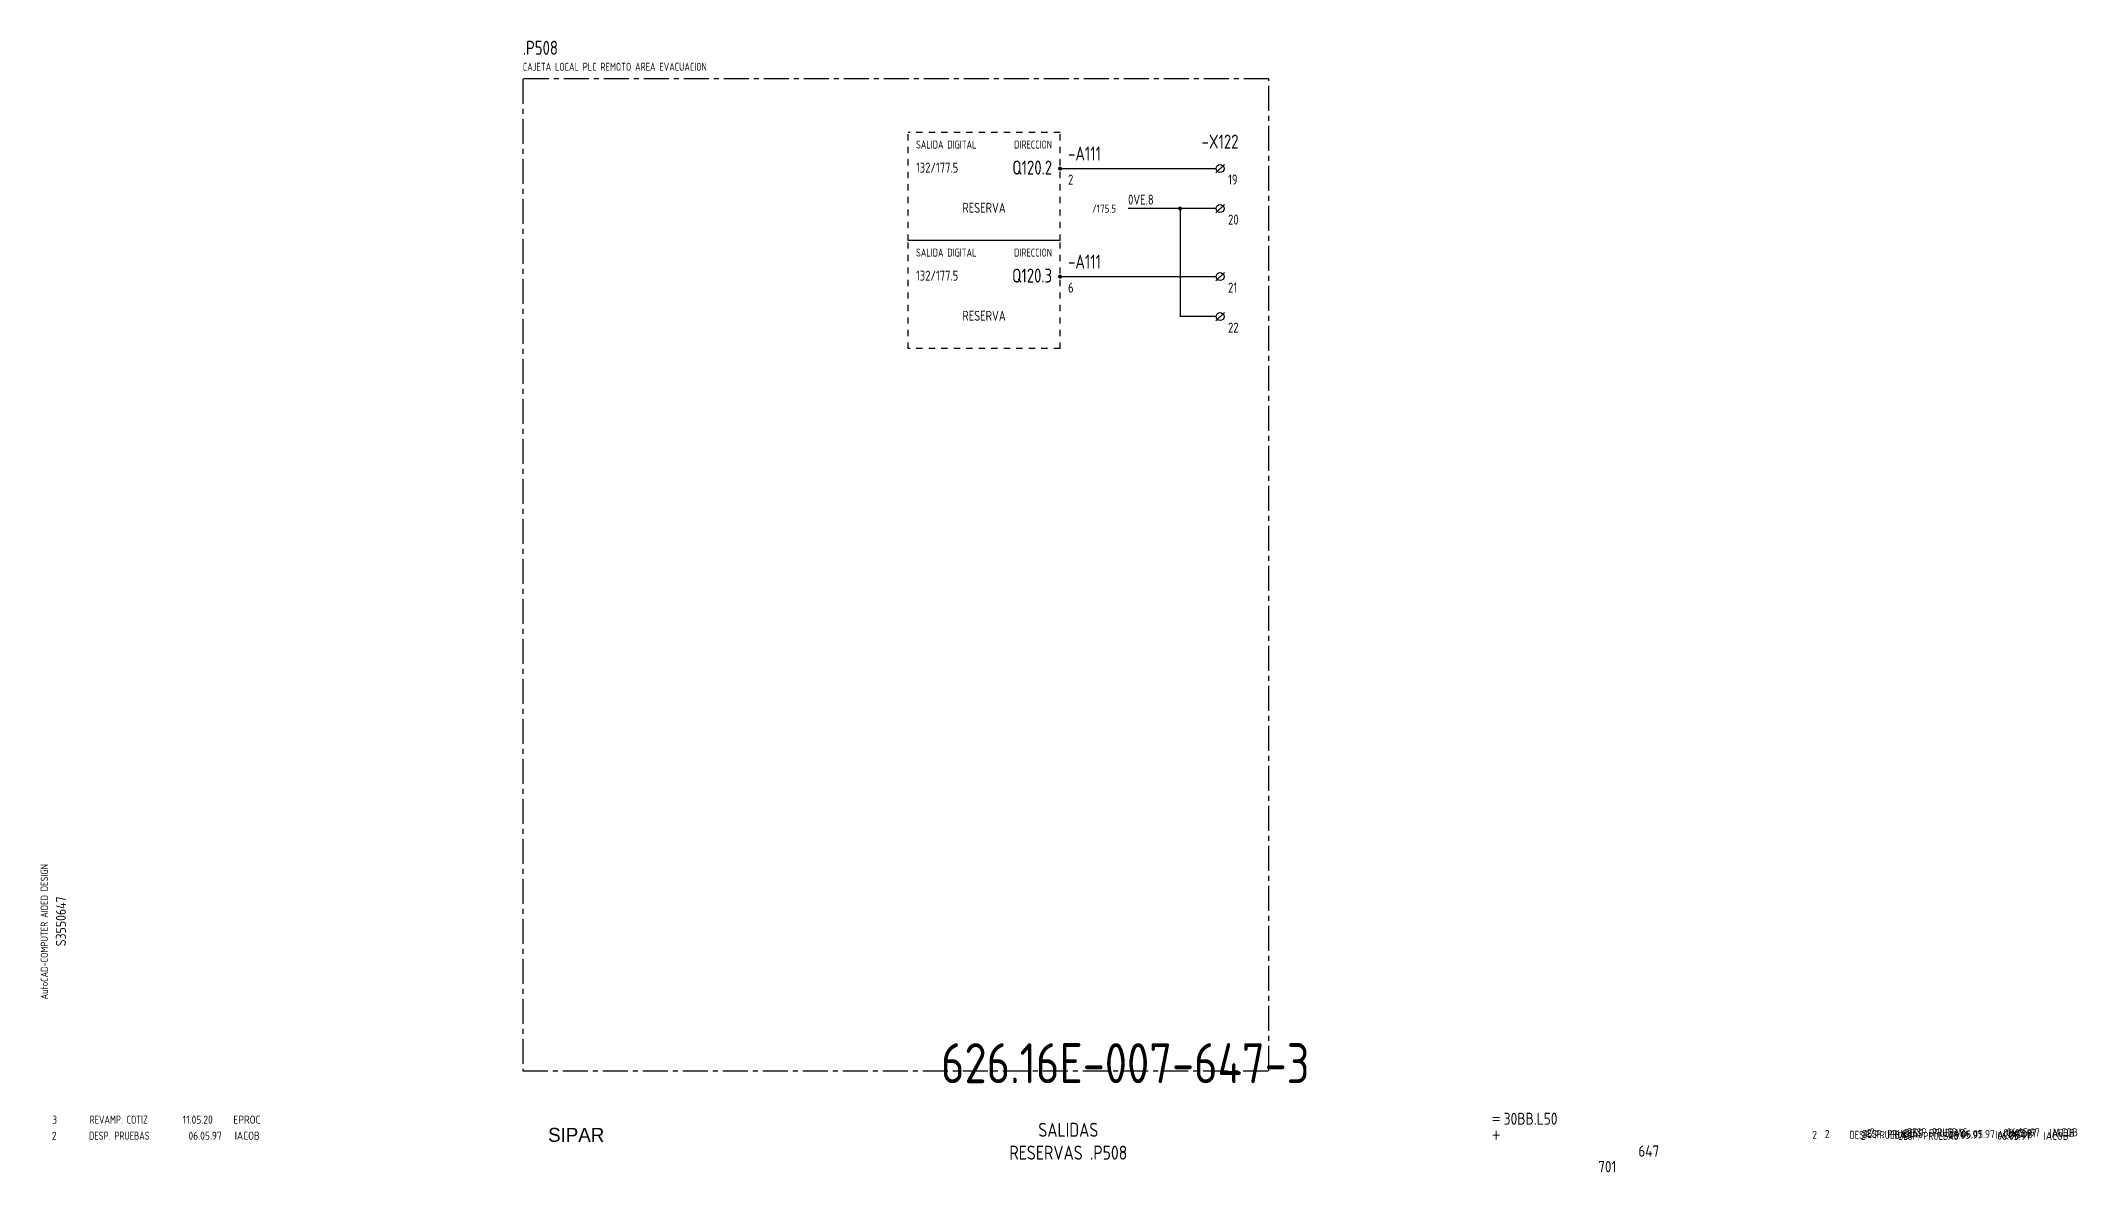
# Model space of a CAD drawing. Extents: x 10 to 964, y 6 to 289.
# Drawn here: x 10 to 519, y 6 to 289 of the extents above; entities that cross this region are included whole.
import ezdxf
from ezdxf.enums import TextEntityAlignment as Align

# ---------------------------------------------------------------- set-up
doc = ezdxf.new("R2010")
doc.units = 0
doc.header["$LTSCALE"] = 5
doc.header["$MEASUREMENT"] = 0
doc.linetypes.add('CENTER', pattern=[2, 1.25, -0.25, 0.25, -0.25])
doc.linetypes.add('HIDDEN1', pattern=[0.625, 0.3125, -0.3125])
doc.layers.get('0').update_dxf_attribs({"linetype": 'CONTINUOUS'})
doc.layers.add('3', color=3, linetype='CONTINUOUS')
doc.layers.add('CART', color=7, linetype='CONTINUOUS')
doc.styles.add('DIN', font='DIN.shx', dxfattribs={"width": 0.85})
doc.styles.add('N', font='ROMANS', dxfattribs={"width": 0.85, "height": 3})
doc.styles.add('SIMPLEX', font='SIMPLEX', dxfattribs={"width": 0.85})
doc.styles.add('X', font='UNIV.SHX', dxfattribs={"height": 3.5})

# ---------------------------------------------------------------- blocks, each defined once
blk = doc.blocks.new('REV2')
at = {"color": 3, "style": 'DIN'}
for s, width, p in [('2', 0.9, (12.45, 13.79)), ('DESP. PRUEBAS', 0.8, (21.76, 13.79)), ('06.05.97', 0.9, (46.59, 13.79)), ('IACOB', 0.9, (58.16, 13.79))]:
    blk.add_text(s, height=2, dxfattribs=dict(at, width=width)).set_placement(p)
blk = doc.blocks.new('B5-3')
at = {"linetype": 'Continuous', "const_width": 0.5}
blk.add_lwpolyline([(-0.25, 0, 1), (0.25, 0, 1)], format="xyb", close=True, dxfattribs=at)
blk = doc.blocks.new('NORMALE')
at = {"linetype": 'Continuous'}
blk.add_line((-1.06, -1.06), (1.06, 1.06), dxfattribs=at)
at = {"color": 7}
blk.add_circle((0, 0), 1, dxfattribs=at)
at = {"color": 7, "style": 'SIMPLEX', "flags": 9}
for tag, p in [('QUADRO', (-7.5, 4)), ('SEZIONE', (-7.5, 2.5)), ('NUMO', (-7.5, 1)), ('NUMM', (-7.5, -0.5)), ('NOTEM', (-7.5, -2)), ('NOTEV', (-7.5, -3.5)), ('UTENZA', (-7.5, -5)), ('RIP', (-7.5, -6.5)), ('RAGGIO', (-7.5, -8))]:
    blk.add_attdef(tag, p, '', height=1, dxfattribs=at)
at = {"color": 3, "style": 'SIMPLEX', "flags": 8}
for tag, p in [('NUMI', (1.5, 0.5)), ('MORSETTIERA', (1.5, -2.5))]:
    blk.add_attdef(tag, p, '', height=2, dxfattribs=at)

msp = doc.modelspace()

# ---------------------------------------------------------------- linework, layer by layer
at = {"color": 3, "linetype": 'CENTER'}
for p, q in [((130.17, 279), (130.17, 31)), ((316.64, 279), (130.17, 279)), ((316.64, 31), (316.64, 279)), ((130.17, 31), (316.64, 31))]:
    msp.add_line(p, q, dxfattribs=at)
at = {"linetype": 'HIDDEN1'}
for p, q in [((226.44, 238.55), (226.44, 265.55)), ((264.44, 265.55), (226.44, 265.55)), ((264.44, 238.55), (264.44, 265.55)), ((226.44, 211.55), (226.44, 238.55)), ((264.44, 211.55), (264.44, 238.55)), ((264.44, 211.55), (226.44, 211.55))]:
    msp.add_line(p, q, dxfattribs=at)
for p, q in [((264.44, 256.55), (303.44, 256.55)), ((303.44, 246.55), (281.44, 246.55)), ((294.44, 246.55), (294.44, 219.55)), ((264.44, 229.55), (303.44, 229.55)), ((303.44, 219.55), (294.44, 219.55))]:
    msp.add_line(p, q)
at = {"linetype": 'Continuous'}
msp.add_line((264.44, 238.55), (226.44, 238.55), dxfattribs=at)
at = {"const_width": 0.5}
msp.add_lwpolyline([(294.19, 246.55, 1), (294.69, 246.55, 1)], format="xyb", close=True, dxfattribs=at)

# ---------------------------------------------------------------- block references
for name, p in [('B5-3', (264.44, 256.55)), ('B5-3', (264.44, 229.55)), ('REV2', (439.99, 0.22)), ('REV2', (443.16, 0.44)), ('REV2', (452.12, -0.04)), ('REV2', (453.61, 0.7)), ('REV2', (454.4, 0.85))]:
    msp.add_blockref(name, p)
at = {"linetype": 'Continuous'}
for name, p in [('NORMALE', (304.44, 256.55)), ('NORMALE', (304.44, 246.55)), ('NORMALE', (304.44, 229.55)), ('NORMALE', (304.44, 219.55)), ('REV2', (0, 0))]:
    msp.add_blockref(name, p, dxfattribs=at)

# ---------------------------------------------------------------- texts
at = {"color": 3, "style": 'DIN'}
for s, height, width, p in [('.P508', 3.5, 0.8, (130.17, 285)), ('3', 2, 0.9, (12.56, 17.8)), ('REVAMP. COTIZ', 2, 0.8, (21.87, 17.8)), ('11.05.20', 2, 0.9, (45.15, 17.8)), ('EPROC', 2, 0.9, (57.83, 17.8))]:
    msp.add_text(s, height=height, dxfattribs=dict(at, width=width)).set_placement(p)
at = {"style": 'DIN', "width": 0.8}
for s, height, p in [('CAJETA LOCAL PLC REMOTO AREA EVACUACION', 2, (130.17, 281)), ('132/177.5', 2.5, (228.44, 255.55)), ('2', 2.5, (266.44, 252.55)), ('19', 2.5, (306.44, 252.55)), ('0VE.8', 2.5, (281.44, 247.55)), ('20', 2.5, (306.44, 242.55)), ('132/177.5', 2.5, (228.44, 228.55)), ('6', 2.5, (266.44, 225.55)), ('21', 2.5, (306.44, 225.55)), ('22', 2.5, (306.44, 215.55))]:
    msp.add_text(s, height=height, dxfattribs=at).set_placement(p)
at = {"color": 1, "style": 'DIN', "width": 0.8}
for p in [(228.44, 261.55), (228.44, 234.55)]:
    msp.add_text('SALIDA DIGITAL', height=2, dxfattribs=at).set_placement(p)
for p in [(262.44, 261.55), (262.44, 234.55)]:
    msp.add_text('DIRECCION', height=2, dxfattribs=at).set_placement(p, align=Align.RIGHT)
at = {"style": 'DIN', "width": 0.8}
for p in [(245.44, 245.5), (245.44, 218.5)]:
    msp.add_text('RESERVA', height=2.5, dxfattribs=at).set_placement(p, align=Align.CENTER)
at = {"style": 'DIN', "width": 0.617647}
msp.add_text('/175.5', height=2, dxfattribs=at).set_placement((272.44, 245.55), (278.44, 245.55), align=Align.FIT)
at = {"color": 2, "insert": (234.68, 37.92), "char_height": 10, "width": 111.0411, "attachment_point": 1, "style": 'DIN'}
msp.add_mtext('626.16E-007-647-3', dxfattribs=at)
at = {"layer": '3', "style": 'DIN', "width": 0.8}
msp.add_text('-X122', height=3.5, dxfattribs=at).set_placement((304.44, 261.55), align=Align.CENTER)
for p in [(266.44, 258.55), (266.44, 231.55)]:
    msp.add_text('-A111', height=3.5, dxfattribs=at).set_placement(p)
for s, p in [('Q120.2', (262.44, 255.05)), ('Q120.3', (262.44, 228.05))]:
    msp.add_text(s, height=3.5, dxfattribs=at).set_placement(p, align=Align.RIGHT)
at = {"layer": '3', "color": 2, "style": 'DIN', "width": 0.85}
for s, p in [('SALIDAS', (266.5, 14.51)), ('RESERVAS .P508', (266.5, 8.8))]:
    msp.add_text(s, height=3.5, dxfattribs=at).set_placement(p, align=Align.CENTER)
at = {"layer": 'CART', "color": 1, "style": 'DIN', "width": 0.9}
msp.add_text('AutoCAD-COMPUTER AIDED DESIGN', height=1.8, rotation=90, dxfattribs=at).set_placement((11.47, 48.84))
at = {"layer": 'CART', "color": 3, "style": 'N', "width": 0.85}
for s, p in [('=', (372.24, 17.91)), ('+', (372.24, 13.87))]:
    msp.add_text(s, height=2.5, dxfattribs=at).set_placement(p)
at = {"layer": 'CART', "color": 3, "style": 'DIN', "width": 0.9, "flags": 1}
msp.add_attdef('S3550647', text='', height=2.5, rotation=90, dxfattribs=at).set_placement((15.95, 68.38), align=Align.CENTER)
at = {"layer": 'CART', "color": 3, "style": 'DIN', "width": 0.85}
msp.add_attdef('30BB.L50', text='', height=3, dxfattribs=at).set_placement((375.33, 16.63), align=Align.BOTTOM_LEFT)
at = {"layer": 'CART', "color": 6, "style": 'X', "flags": 1}
msp.add_attdef('SIPAR', text='', height=3.5, dxfattribs=at).set_placement((143.5, 15), align=Align.MIDDLE)
at = {"layer": 'CART', "color": 2, "style": 'DIN', "width": 0.9, "flags": 1}
msp.add_attdef('647', text='', height=2.8, dxfattribs=at).set_placement((414.2, 9.56), align=Align.RIGHT)
at = {"layer": 'CART', "color": 7, "style": 'DIN', "width": 0.9, "flags": 1}
msp.add_attdef('701', (398.93, 5.65), '', height=2.8, dxfattribs=at)

doc.saveas('drawing.dxf')
